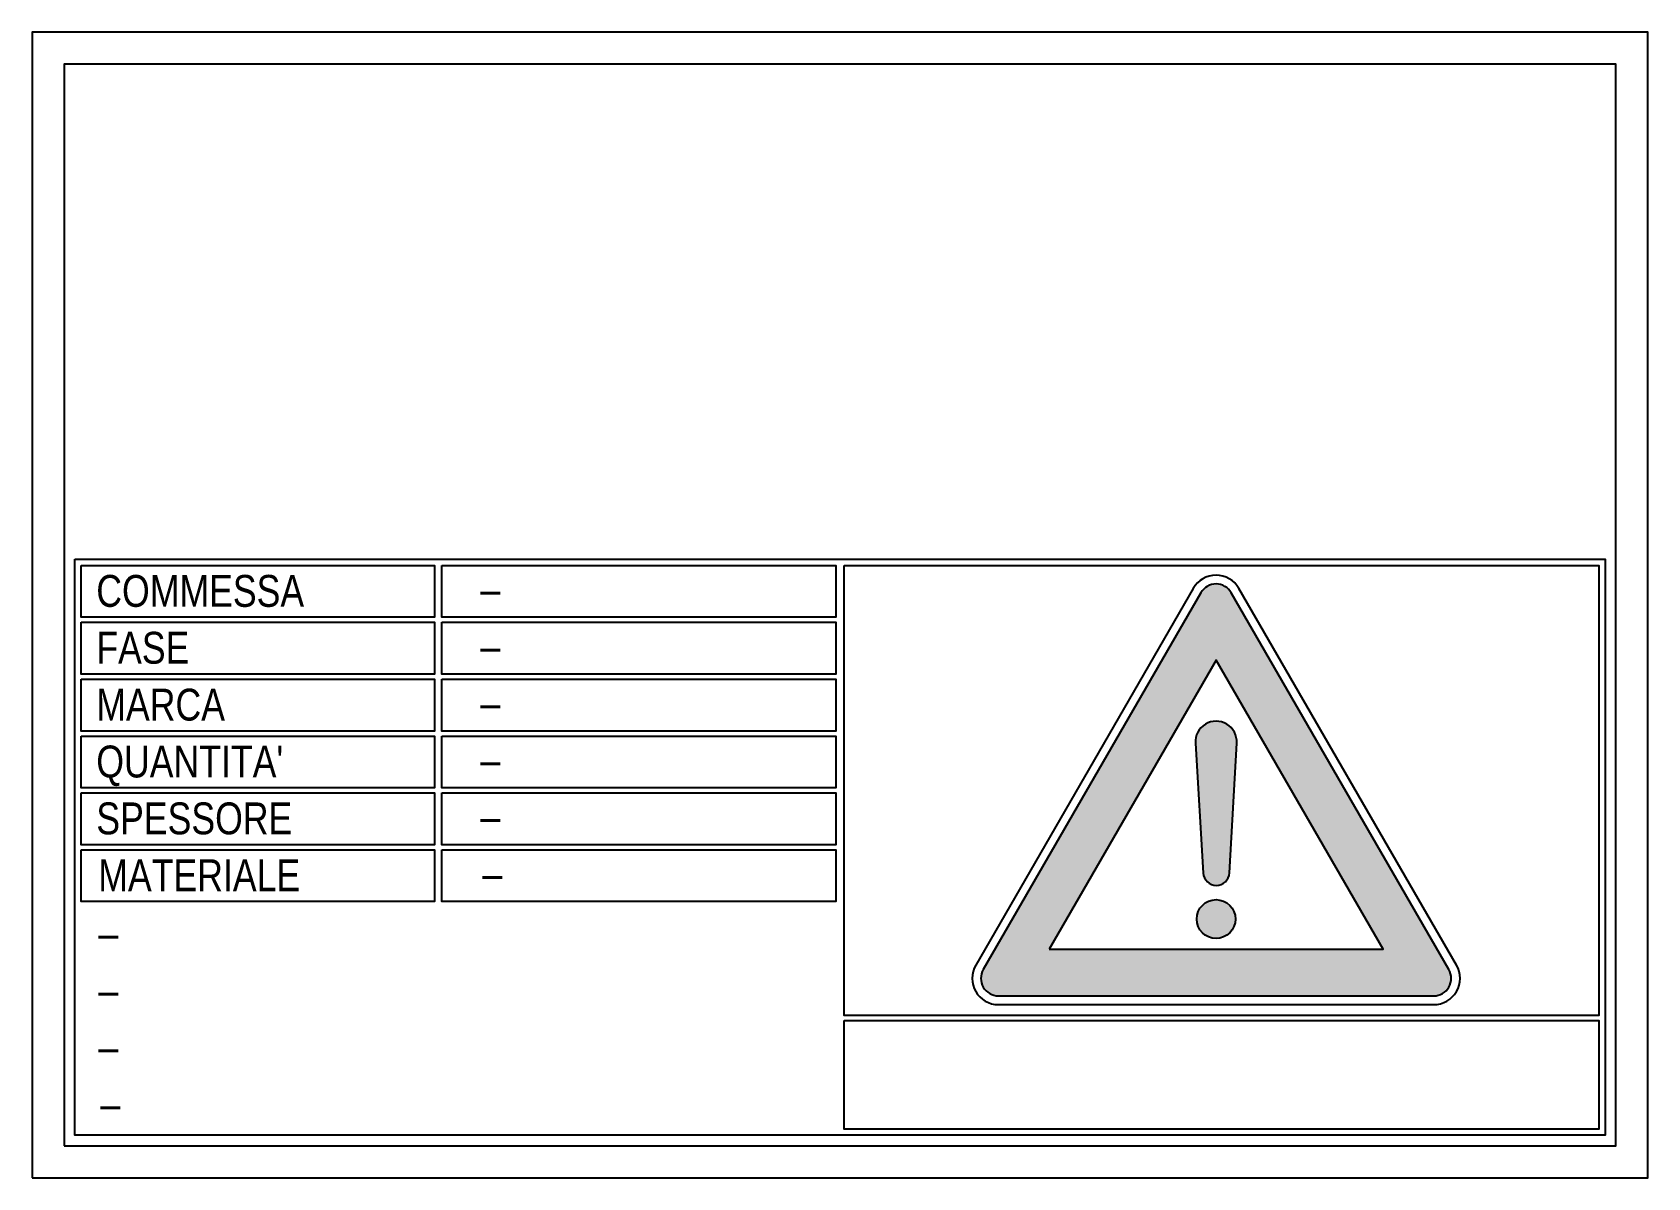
# Model space of a CAD drawing. Header units: millimetres. Extents: x 0 to 760, y 0 to 539.
import ezdxf

# ---------------------------------------------------------------- set-up
doc = ezdxf.new("R2010")
doc.units = ezdxf.units.MM
doc.styles.add('EasyCutStyle', font='romans.shx', dxfattribs={"width": 0.8})
doc.styles.add('EasyCutStyle1', font='arial.ttf', dxfattribs={"width": 0.8})

# ---------------------------------------------------------------- blocks, each defined once
blk = doc.blocks.new('BlockShapeTmp_01')
h = blk.add_hatch(color=1)
h.paths.add_polyline_path([(556.94, 279.39, 0.267949), (549.79, 275.26), (479.16, 152.92), (504.58, 152.92), (556.94, 243.61)])
h.paths.add_polyline_path([(564.09, 275.26, 0.267949), (556.94, 279.39), (556.94, 243.61), (609.31, 152.92), (634.73, 152.92)])
h.paths.add_polyline_path([(634.73, 152.92), (609.31, 152.92), (635.49, 107.57), (556.94, 107.57), (556.94, 85.55), (659.32, 85.55, 0.57735), (666.47, 97.94)])
h.paths.add_polyline_path([(556.94, 107.57), (478.39, 107.57), (504.58, 152.92), (479.16, 152.92), (447.42, 97.94, 0.57735), (454.56, 85.55), (556.94, 85.55)])
h = blk.add_hatch(color=256)
h.paths.add_polyline_path([(556.94, 214.85, 0.43191), (547.21, 204.52), (550.32, 152.92), (556.94, 152.92)])
h.paths.add_polyline_path([(556.94, 152.92), (563.76, 152.92), (566.67, 204.56, 0.430781), (556.94, 214.85)])
h.paths.add_polyline_path([(556.94, 152.92), (550.32, 152.92), (550.89, 143.38, 0.391276), (556.94, 137.57)])
h.paths.add_polyline_path([(556.94, 137.57, 0.403323), (563.23, 143.41), (563.76, 152.92), (556.94, 152.92)])
h.paths.add_polyline_path([(556.94, 112.57, 0.414214), (566.08, 121.71, 0.414214), (556.94, 130.84)])
h.paths.add_polyline_path([(556.94, 130.84, 0.414214), (547.81, 121.71, 0.414214), (556.94, 112.57)])
for p, q in [((547.21, 204.52), (550.89, 143.38)), ((563.23, 143.41), (566.67, 204.56))]:
    blk.add_line(p, q)
at = {"color": 1}
for points in [[(0, 0), (760, 0), (760, 539), (0, 539)], [(15, 15), (745, 15), (745, 524), (15, 524)], [(192.67, 288.14), (378.07, 288.14), (378.07, 263.73), (192.67, 263.73)], [(381.93, 288.14), (737.05, 288.14), (737.05, 76.39), (381.93, 76.39)], [(192.67, 261.38), (378.07, 261.38), (378.07, 236.97), (192.67, 236.97)], [(192.67, 234.61), (378.07, 234.61), (378.07, 210.2), (192.67, 210.2)], [(192.67, 207.85), (378.07, 207.85), (378.07, 183.44), (192.67, 183.44)], [(192.67, 181.09), (378.07, 181.09), (378.07, 156.68), (192.67, 156.68)], [(192.67, 154.32), (378.07, 154.32), (378.07, 129.91), (192.67, 129.91)], [(381.93, 74.03), (737.05, 74.03), (737.05, 22.86), (381.93, 22.86)]]:
    blk.add_lwpolyline(points, close=True, dxfattribs=at)
at = {"color": 253}
blk.add_lwpolyline([(20, 291), (740, 291), (740, 20), (20, 20)], close=True, dxfattribs=at)
at = {"color": 2}
for points in [[(22.95, 288.14), (189.28, 288.14), (189.28, 263.73), (22.95, 263.73)], [(22.95, 288.14), (189.28, 288.14), (189.28, 263.73), (22.95, 263.73)], [(22.95, 261.38), (189.28, 261.38), (189.28, 236.97), (22.95, 236.97)], [(22.95, 234.61), (189.28, 234.61), (189.28, 210.2), (22.95, 210.2)], [(22.95, 207.85), (189.28, 207.85), (189.28, 183.44), (22.95, 183.44)], [(22.95, 181.09), (189.28, 181.09), (189.28, 156.68), (22.95, 156.68)], [(22.95, 154.32), (189.28, 154.32), (189.28, 129.91), (22.95, 129.91)]]:
    blk.add_lwpolyline(points, close=True, dxfattribs=at)
for points in [[(454.56, 81.43), (659.32, 81.43, 0.57735), (670.04, 100), (567.67, 277.32, 0.57735), (546.22, 277.32), (443.84, 100, 0.57735)], [(454.56, 85.55), (659.32, 85.55, 0.57735), (666.47, 97.94), (564.09, 275.26, 0.57735), (549.79, 275.26), (447.42, 97.94, 0.57735)]]:
    blk.add_lwpolyline(points, format="xyb", close=True)
blk.add_lwpolyline([(478.39, 107.57), (635.49, 107.57), (556.94, 243.61)], close=True)
blk.add_circle((556.94, 121.71), 9.13)
for centre, radius, start, end in [((556.94, 205.1), 9.74, 356.77822, 183.44001), ((557.06, 143.75), 6.18, 183.44001, 356.77822)]:
    blk.add_arc(centre, radius, start, end)
at = {"color": 161, "style": 'EasyCutStyle1', "width": 0.8}
for s, p in [('COMMESSA', (30.11, 268.64)), ('FASE', (30.11, 241.88)), ('MARCA', (30.11, 215.12)), ("QUANTITA'", (30.11, 188.35)), ('SPESSORE', (30.11, 161.59)), ('MATERIALE', (31.03, 134.82))]:
    blk.add_text(s, height=15, dxfattribs=at).set_placement(p)
at = {"style": 'EasyCutStyle', "width": 0.8}
for tag, p in [('ORDERSHAPE', (208.88, 268.64)), ('PHASESHAPE', (208.88, 241.88)), ('MKSHAPE', (208.88, 215.12)), ('QTASHAPE', (208.88, 188.35)), ('TKSHAPE', (208.88, 161.59)), ('MATSHAPE', (209.8, 134.82)), ('ACTION1', (29.08, 106.75)), ('ACTION2', (29.08, 79.99)), ('ACTION3', (29.08, 53.23)), ('ACTION4', (30, 26.46))]:
    blk.add_attdef(tag, p, '', height=15, dxfattribs=at)

msp = doc.modelspace()

# ---------------------------------------------------------------- block references
msp.add_blockref('BlockShapeTmp_01', (0, 0)).add_auto_attribs({'ACTION4': '-', 'ACTION3': '-', 'ACTION2': '-', 'ACTION1': '-', 'MATSHAPE': '-', 'TKSHAPE': '-', 'QTASHAPE': '-', 'MKSHAPE': '-', 'PHASESHAPE': '-', 'ORDERSHAPE': '-'})

doc.saveas('drawing.dxf')
